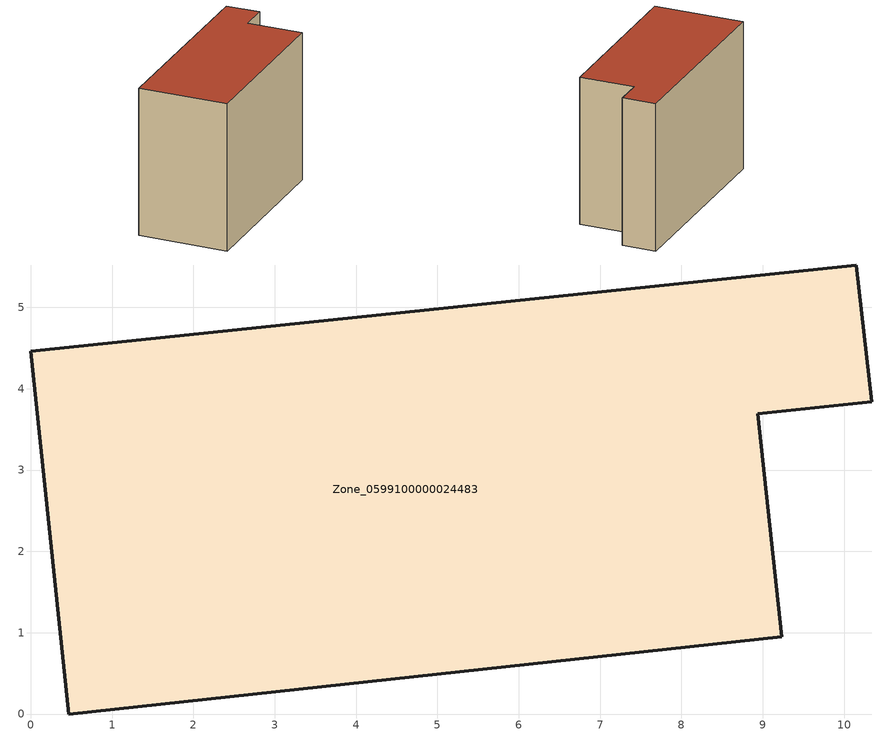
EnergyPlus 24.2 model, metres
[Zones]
Zone_0599100000024483
 floor ground (C_G): 0,4.46 10.15,5.52 10.34,3.84 8.94,3.69 9.24,0.95 0.47,0 z0
 wall outside (C_F): 0.47,0 9.24,0.95 8.94,3.69 10.34,3.84 10.15,5.52 0,4.46 0.47,0 z0:7.49
 roof outside (C_R): 10.15,5.52 0,4.46 0.47,0 9.24,0.95 8.94,3.69 10.34,3.84 z7.49
[BUILDING]
Pand.0599100000024483: North Axis=0; Terrain=City; Loads Convergence Tolerance Value=0.04; Temperature Convergence Tolerance Value=0.4; Solar Distribution=FullExterior; Maximum Number of Warmup Days=25; Minimum Number of Warmup Days=1
[Site:Location]
Rotterdam.The.Hague.AP_ZH_NLD Design_Conditions: Latitude=51.96; Longitude=4.45; Time Zone=1; Elevation=-4.5
[SITE:GROUNDTEMPERATURE:BUILDINGSURFACE]
18, 18, 18, 18, 18, 18, 18, 18, 18, 18, 18, 18
[MATERIAL] Thermal Absorptance=0.9; Solar Absorptance=0.7; Visible Absorptance=0.7
Name | Roughness | Thickness | Conductivity | Density | Specific Heat
G.TI.1946 | MediumSmooth | 0.15 | 1 | 540 | 1210
F.TI.1946 | Rough | 0.3 | 0.857143 | 1920 | 840
R.TI.1946 | MediumRough | 0.2 | 0.1 | 1500 | 1000
[CONSTRUCTION]
C_G: G.TI.1946
C_F: F.TI.1946
C_R: R.TI.1946
[ZONE]
Zone_0599100000024483: Type=1; Multiplier=1; Ceiling Height=Autocalculate; Volume=Autocalculate; Floor Area=autocalculate; Part of Total Floor Area=Yes
[ZONEINFILTRATION:DESIGNFLOWRATE]
Infil_Zone_0599100000024483: Zone or ZoneList or Space or SpaceList=Zone_0599100000024483; Schedule=AlwaysOn; Design Flow Rate Calculation Method=Flow/Area; Flow Rate per Floor Area=0.003; Constant Term Coefficient=1; Temperature Term Coefficient=0; Velocity Term Coefficient=0; Velocity Squared Term Coefficient=0
[HVACTEMPLATE:ZONE:IDEALLOADSAIRSYSTEM]
Zone_0599100000024483: Maximum Heating Supply Air Temperature=50; Minimum Cooling Supply Air Temperature=13; Maximum Heating Supply Air Humidity Ratio=0.0156; Minimum Cooling Supply Air Humidity Ratio=0.0077; Heating Limit=NoLimit; Cooling Limit=NoLimit; Dehumidification Control Type=ConstantSensibleHeatRatio; Cooling Sensible Heat Ratio=0.7; Dehumidification Setpoint=60; Humidification Control Type=None; Humidification Setpoint=30; Outdoor Air Method=None; Outdoor Air Flow Rate per Person=0.00944; Outdoor Air Flow Rate per Zone Floor Area=0; Outdoor Air Flow Rate per Zone=0; Demand Controlled Ventilation Type=None; Outdoor Air Economizer Type=NoEconomizer; Heat Recovery Type=None; Sensible Heat Recovery Effectiveness=0.7; Latent Heat Recovery Effectiveness=0.65
[ZONECONTROL:THERMOSTAT]
ThermostatControl_Zone_0599100000024483: Zone or ZoneList=Zone_0599100000024483; Control Type Schedule=DualSetpointControlType; Control 1=Thermostat_Zone_0599100000024483; Temperature Difference Between Cutout And Setpoint=0
[THERMOSTATSETPOINT:DUALSETPOINT]
Thermostat_Zone_0599100000024483: Heating Setpoint Temperature Schedule=HeatingSetpoint_Zone_0599100000024483; Cooling Setpoint Temperature Schedule=CoolingSetpoint_Zone_0599100000024483
[SCHEDULE:COMPACT]
HeatingSetpoint_Zone_0599100000024483: Through: 12/31, For: AllDays, Until: 24:00, 21
CoolingSetpoint_Zone_0599100000024483: Through: 12/31, For: AllDays, Until: 24:00, 24
DualSetpointControlType: Through: 12/31, For: AllDays, Until: 24:00, 4
AlwaysOn: Through: 12/31, For: AllDays, Until: 24:00, 1
